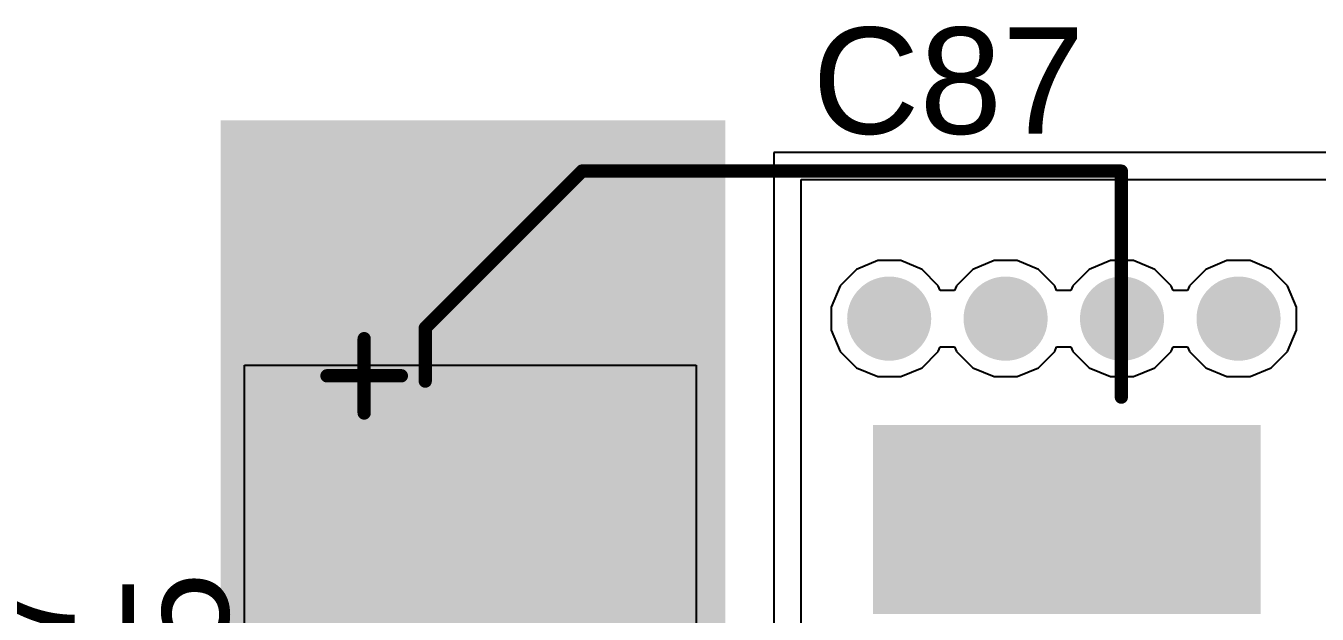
# Model space of a CAD drawing. Header units: millimetres. Extents: x 0 to 5423, y 0 to 5425.
# Drawn here: x 73.63 to 85.97, y 37.63 to 43.25 of the extents above; entities that cross this region are included whole.
import ezdxf

# ---------------------------------------------------------------- set-up
doc = ezdxf.new("R2010")
doc.units = ezdxf.units.MM
for name, color, linetype in [('BottomLayer', 5, 'Continuous'), ('BottomSolder', 6, 'Continuous'), ('TopLayer', 1, 'Continuous'), ('TopOverlay', 2, 'Continuous'), ('TopPaste', 8, 'Continuous'), ('TopSolder', 216, 'Continuous'), ('ViaHoleLayer', 16, 'Continuous')]:
    doc.layers.add(name, color=color, linetype=linetype)
doc.styles.add('Arial', font='', dxfattribs={"height": 0.2})
doc.styles.get('Arial').set_extended_font_data('Arial')

# ---------------------------------------------------------------- blocks, each defined once
blk = doc.blocks.new('RVT1H101M0607_339')
at = {"layer": 'TopLayer'}
for points in [[(-4.55, 0.8), (-1.05, 0.8), (-1.05, -0.8), (-4.55, -0.8)], [(1.05, 0.8), (4.55, 0.8), (4.55, -0.8), (1.05, -0.8)]]:
    blk.add_hatch(color=1, dxfattribs=at).paths.add_polyline_path(points)
at = {"layer": 'TopPaste'}
for points in [[(-4.55, 0.8), (-1.05, 0.8), (-1.05, -0.8), (-4.55, -0.8)], [(1.05, 0.8), (4.55, 0.8), (4.55, -0.8), (1.05, -0.8)]]:
    blk.add_hatch(color=8, dxfattribs=at).paths.add_polyline_path(points)
at = {"layer": 'TopSolder'}
for points in [[(-4.652, 0.902), (-0.948, 0.902), (-0.948, -0.902), (-4.652, -0.902)], [(0.948, 0.902), (4.652, 0.902), (4.652, -0.902), (0.948, -0.902)]]:
    blk.add_hatch(color=216, dxfattribs=at).paths.add_polyline_path(points)
at = {"layer": 'TopOverlay', "const_width": 0.127}
for points in [[(-3.333, 1.829), (-1.835, 3.327)], [(-1.835, 3.327), (3.321, 3.327)], [(3.321, 1.168), (3.321, 3.327)], [(-3.333, 1.321), (-3.333, 1.829)], [(-3.918, 1.016), (-3.918, 1.727)], [(-4.273, 1.372), (-3.562, 1.372)], [(3.321, -3.327), (3.321, -1.168)], [(-3.333, -1.829), (-3.333, -1.321)], [(-3.333, -1.829), (-1.835, -3.327)], [(-1.835, -3.327), (3.321, -3.327)]]:
    blk.add_lwpolyline(points, dxfattribs=at)
at = {"layer": 'TopOverlay', "const_width": 0.0635}
for points in [[(-1.867, 3.327, 1), (-1.803, 3.327, 1)], [(-1.867, 3.327, 1), (-1.803, 3.327, 1)], [(3.29, 3.327, 1), (3.353, 3.327, 1)], [(3.29, 3.327, 1), (3.353, 3.327, 1)], [(-3.365, 1.829, 1), (-3.302, 1.829, 1)], [(-3.365, 1.829, 1), (-3.302, 1.829, 1)], [(-3.949, 1.727, 1), (-3.886, 1.727, 1)], [(-4.305, 1.372, 1), (-4.241, 1.372, 1)], [(-3.594, 1.372, 1), (-3.53, 1.372, 1)], [(-3.365, 1.321, 1), (-3.302, 1.321, 1)], [(3.29, 1.168, 1), (3.353, 1.168, 1)], [(-3.949, 1.016, 1), (-3.886, 1.016, 1)], [(3.29, -1.168, 1), (3.353, -1.168, 1)], [(-3.365, -1.321, 1), (-3.302, -1.321, 1)], [(-3.365, -1.829, 1), (-3.302, -1.829, 1)], [(-3.365, -1.829, 1), (-3.302, -1.829, 1)], [(-1.867, -3.327, 1), (-1.803, -3.327, 1)], [(-1.867, -3.327, 1), (-1.803, -3.327, 1)], [(3.29, -3.327, 1), (3.353, -3.327, 1)], [(3.29, -3.327, 1), (3.353, -3.327, 1)]]:
    blk.add_lwpolyline(points, format="xyb", close=True, dxfattribs=at)

msp = doc.modelspace()

# ---------------------------------------------------------------- hatches: boundary and pattern name
at = {"layer": 'BottomLayer'}
h = msp.add_hatch(color=5, dxfattribs=at)
edge = h.paths.add_edge_path()
edge.add_arc((76.28, 40.45), 0.3, 0, 360)
h = msp.add_hatch(color=5, dxfattribs=at)
edge = h.paths.add_edge_path()
edge.add_arc((77.393, 40.45), 0.3, 0, 360)
h = msp.add_hatch(color=5, dxfattribs=at)
edge = h.paths.add_edge_path()
edge.add_arc((78.506, 40.45), 0.3, 0, 360)
h = msp.add_hatch(color=5, dxfattribs=at)
edge = h.paths.add_edge_path()
edge.add_arc((79.62, 40.45), 0.3, 0, 360)
h = msp.add_hatch(color=5, dxfattribs=at)
edge = h.paths.add_edge_path()
edge.add_arc((81.88, 40.45), 0.3, 0, 360)
h = msp.add_hatch(color=5, dxfattribs=at)
edge = h.paths.add_edge_path()
edge.add_arc((82.993, 40.45), 0.3, 0, 360)
h = msp.add_hatch(color=5, dxfattribs=at)
edge = h.paths.add_edge_path()
edge.add_arc((84.106, 40.45), 0.3, 0, 360)
h = msp.add_hatch(color=5, dxfattribs=at)
edge = h.paths.add_edge_path()
edge.add_arc((85.22, 40.45), 0.3, 0, 360)
at = {"layer": 'BottomSolder'}
h = msp.add_hatch(color=6, dxfattribs=at)
edge = h.paths.add_edge_path()
edge.add_arc((76.28, 40.45), 0.402, 0, 360)
h = msp.add_hatch(color=6, dxfattribs=at)
edge = h.paths.add_edge_path()
edge.add_arc((77.393, 40.45), 0.402, 0, 360)
h = msp.add_hatch(color=6, dxfattribs=at)
edge = h.paths.add_edge_path()
edge.add_arc((78.506, 40.45), 0.402, 0, 360)
h = msp.add_hatch(color=6, dxfattribs=at)
edge = h.paths.add_edge_path()
edge.add_arc((79.62, 40.45), 0.402, 0, 360)
h = msp.add_hatch(color=6, dxfattribs=at)
edge = h.paths.add_edge_path()
edge.add_arc((81.88, 40.45), 0.402, 0, 360)
h = msp.add_hatch(color=6, dxfattribs=at)
edge = h.paths.add_edge_path()
edge.add_arc((82.993, 40.45), 0.402, 0, 360)
h = msp.add_hatch(color=6, dxfattribs=at)
edge = h.paths.add_edge_path()
edge.add_arc((84.106, 40.45), 0.402, 0, 360)
h = msp.add_hatch(color=6, dxfattribs=at)
edge = h.paths.add_edge_path()
edge.add_arc((85.22, 40.45), 0.402, 0, 360)
at = {"layer": 'TopLayer'}
msp.add_hatch(color=1, dxfattribs=at).paths.add_polyline_path([(75.489, 35.562), (80.315, 35.562), (80.315, 42.343), (75.489, 42.343)])
h = msp.add_hatch(color=1, dxfattribs=at)
edge = h.paths.add_edge_path()
edge.add_arc((76.28, 40.45), 0.3, 0, 360)
h = msp.add_hatch(color=1, dxfattribs=at)
edge = h.paths.add_edge_path()
edge.add_arc((77.393, 40.45), 0.3, 0, 360)
h = msp.add_hatch(color=1, dxfattribs=at)
edge = h.paths.add_edge_path()
edge.add_arc((78.506, 40.45), 0.3, 0, 360)
h = msp.add_hatch(color=1, dxfattribs=at)
edge = h.paths.add_edge_path()
edge.add_arc((79.62, 40.45), 0.3, 0, 360)
h = msp.add_hatch(color=1, dxfattribs=at)
edge = h.paths.add_edge_path()
edge.add_arc((81.88, 40.45), 0.3, 0, 360)
h = msp.add_hatch(color=1, dxfattribs=at)
edge = h.paths.add_edge_path()
edge.add_arc((82.993, 40.45), 0.3, 0, 360)
h = msp.add_hatch(color=1, dxfattribs=at)
edge = h.paths.add_edge_path()
edge.add_arc((84.106, 40.45), 0.3, 0, 360)
h = msp.add_hatch(color=1, dxfattribs=at)
edge = h.paths.add_edge_path()
edge.add_arc((85.22, 40.45), 0.3, 0, 360)
at = {"layer": 'TopSolder'}
h = msp.add_hatch(color=216, dxfattribs=at)
edge = h.paths.add_edge_path()
edge.add_arc((76.28, 40.45), 0.402, 0, 360)
h = msp.add_hatch(color=216, dxfattribs=at)
edge = h.paths.add_edge_path()
edge.add_arc((77.393, 40.45), 0.402, 0, 360)
h = msp.add_hatch(color=216, dxfattribs=at)
edge = h.paths.add_edge_path()
edge.add_arc((78.506, 40.45), 0.402, 0, 360)
h = msp.add_hatch(color=216, dxfattribs=at)
edge = h.paths.add_edge_path()
edge.add_arc((79.62, 40.45), 0.402, 0, 360)
h = msp.add_hatch(color=216, dxfattribs=at)
edge = h.paths.add_edge_path()
edge.add_arc((81.88, 40.45), 0.402, 0, 360)
h = msp.add_hatch(color=216, dxfattribs=at)
edge = h.paths.add_edge_path()
edge.add_arc((82.993, 40.45), 0.402, 0, 360)
h = msp.add_hatch(color=216, dxfattribs=at)
edge = h.paths.add_edge_path()
edge.add_arc((84.106, 40.45), 0.402, 0, 360)
h = msp.add_hatch(color=216, dxfattribs=at)
edge = h.paths.add_edge_path()
edge.add_arc((85.22, 40.45), 0.402, 0, 360)
at = {"layer": 'ViaHoleLayer'}
h = msp.add_hatch(color=16, dxfattribs=at)
edge = h.paths.add_edge_path()
edge.add_arc((76.28, 40.45), 0.15, 0, 360)
h = msp.add_hatch(color=16, dxfattribs=at)
edge = h.paths.add_edge_path()
edge.add_arc((77.393, 40.45), 0.15, 0, 360)
h = msp.add_hatch(color=16, dxfattribs=at)
edge = h.paths.add_edge_path()
edge.add_arc((78.506, 40.45), 0.15, 0, 360)
h = msp.add_hatch(color=16, dxfattribs=at)
edge = h.paths.add_edge_path()
edge.add_arc((79.62, 40.45), 0.15, 0, 360)
h = msp.add_hatch(color=16, dxfattribs=at)
edge = h.paths.add_edge_path()
edge.add_arc((81.88, 40.45), 0.15, 0, 360)
h = msp.add_hatch(color=16, dxfattribs=at)
edge = h.paths.add_edge_path()
edge.add_arc((82.993, 40.45), 0.15, 0, 360)
h = msp.add_hatch(color=16, dxfattribs=at)
edge = h.paths.add_edge_path()
edge.add_arc((84.106, 40.45), 0.15, 0, 360)
h = msp.add_hatch(color=16, dxfattribs=at)
edge = h.paths.add_edge_path()
edge.add_arc((85.22, 40.45), 0.15, 0, 360)

# ---------------------------------------------------------------- linework, layer by layer
at = {"layer": 'BottomLayer'}
for p, q in [((81.77, 41.004), (81.566, 40.92)), ((81.99, 41.004), (81.77, 41.004)), ((82.194, 40.92), (81.99, 41.004)), ((82.883, 41.004), (82.679, 40.92)), ((83.103, 41.004), (82.883, 41.004)), ((83.307, 40.92), (83.103, 41.004)), ((83.996, 41.004), (83.793, 40.92)), ((84.217, 41.004), (83.996, 41.004)), ((84.42, 40.92), (84.217, 41.004)), ((85.109, 41.004), (84.906, 40.92)), ((85.33, 41.004), (85.109, 41.004)), ((85.533, 40.92), (85.33, 41.004)), ((81.566, 40.92), (81.41, 40.764)), ((82.349, 40.764), (82.194, 40.92)), ((82.679, 40.92), (82.523, 40.764)), ((83.463, 40.764), (83.307, 40.92)), ((83.793, 40.92), (83.637, 40.764)), ((84.576, 40.764), (84.42, 40.92)), ((84.906, 40.92), (84.75, 40.764)), ((85.689, 40.764), (85.533, 40.92)), ((81.41, 40.764), (81.326, 40.56)), ((82.368, 40.72), (82.349, 40.764)), ((82.523, 40.764), (82.505, 40.72)), ((83.481, 40.72), (83.463, 40.764)), ((83.637, 40.764), (83.618, 40.72)), ((84.594, 40.72), (84.576, 40.764)), ((84.75, 40.764), (84.732, 40.72)), ((85.774, 40.56), (85.689, 40.764)), ((82.505, 40.72), (82.368, 40.72)), ((83.618, 40.72), (83.481, 40.72)), ((84.732, 40.72), (84.594, 40.72)), ((81.326, 40.56), (81.326, 40.34)), ((85.774, 40.34), (85.774, 40.56)), ((81.326, 40.34), (81.41, 40.136)), ((85.689, 40.136), (85.774, 40.34)), ((81.41, 40.136), (81.566, 39.98)), ((82.194, 39.98), (82.349, 40.136)), ((82.349, 40.136), (82.368, 40.18)), ((82.368, 40.18), (82.505, 40.18)), ((82.505, 40.18), (82.523, 40.136)), ((82.523, 40.136), (82.679, 39.98)), ((83.307, 39.98), (83.463, 40.136)), ((83.463, 40.136), (83.481, 40.18)), ((83.481, 40.18), (83.618, 40.18)), ((83.618, 40.18), (83.637, 40.136)), ((83.637, 40.136), (83.793, 39.98)), ((84.42, 39.98), (84.576, 40.136)), ((84.576, 40.136), (84.594, 40.18)), ((84.594, 40.18), (84.732, 40.18)), ((84.732, 40.18), (84.75, 40.136)), ((84.75, 40.136), (84.906, 39.98)), ((85.533, 39.98), (85.689, 40.136)), ((81.566, 39.98), (81.77, 39.896)), ((81.77, 39.896), (81.99, 39.896)), ((81.99, 39.896), (82.194, 39.98)), ((82.679, 39.98), (82.883, 39.896)), ((82.883, 39.896), (83.103, 39.896)), ((83.103, 39.896), (83.307, 39.98)), ((83.793, 39.98), (83.996, 39.896)), ((83.996, 39.896), (84.217, 39.896)), ((84.217, 39.896), (84.42, 39.98)), ((84.906, 39.98), (85.109, 39.896)), ((85.109, 39.896), (85.33, 39.896)), ((85.33, 39.896), (85.533, 39.98))]:
    msp.add_line(p, q, dxfattribs=at)
at = {"layer": 'TopLayer'}
for p, q in [((89.245, 42.037), (80.778, 42.037)), ((80.778, 42.037), (80.778, 41.778)), ((80.778, 41.778), (80.778, 35.23)), ((81.037, 35.23), (81.037, 41.778)), ((81.037, 41.778), (89.245, 41.778)), ((75.717, 34.634), (75.717, 40.005)), ((75.717, 40.005), (80.035, 40.005)), ((80.035, 40.005), (80.035, 36.195))]:
    msp.add_line(p, q, dxfattribs=at)

# ---------------------------------------------------------------- block references
msp.add_blockref('RVT1H101M0607_339', (80.778, 38.532))

# ---------------------------------------------------------------- texts
at = {"layer": 'TopOverlay', "style": 'Arial'}
msp.add_text('C87', height=1.016, dxfattribs=at).set_placement((81.145, 42.215))
for s, p in [('C67', (74.092, 35.425)), ('C65', (75.565, 35.425))]:
    msp.add_text(s, height=1.016, rotation=90, dxfattribs=at).set_placement(p)

doc.saveas('drawing.dxf')
